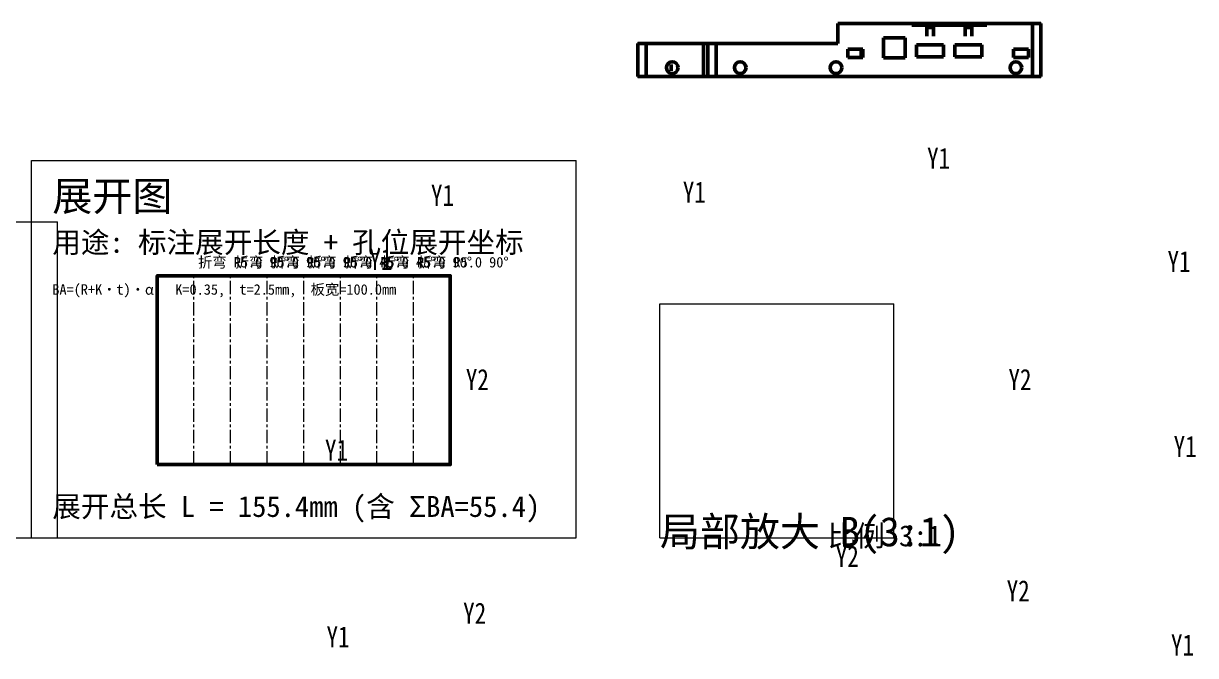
# Model space of a CAD drawing. Header units: metres. Extents: x 27606 to 28706, y -2150 to -1373.
# Drawn here: x 27849.1 to 28128.8, y -1747.1 to -1596.4 of the extents above; entities that cross this region are included whole.
import ezdxf

# ---------------------------------------------------------------- set-up
doc = ezdxf.new("R2010")
doc.units = ezdxf.units.M
doc.linetypes.add('CENTER', pattern=[5.079999999999999, 3.175, -0.635, 0.635, -0.635])
for name, color, linetype, lineweight in [('CENTER', 1, 'CENTER', 18), ('DIM', 2, 'CONTINUOUS', 18), ('FRAME', 7, 'CONTINUOUS', 13), ('OUTLINE', 7, 'CONTINUOUS', 50), ('TECH', 5, 'CONTINUOUS', 13), ('TEXT', 7, 'CONTINUOUS', 13)]:
    doc.layers.add(name, color=color, linetype=linetype, lineweight=lineweight)
doc.layers.add('注释', color=5, linetype='Continuous')
doc.styles.add('SimSun', font='simsun.ttc')
doc.styles.add('字母和汉字', font='arial.ttf', dxfattribs={"width": 0.8})

msp = doc.modelspace()

# ---------------------------------------------------------------- linework, layer by layer
at = {"layer": 'CENTER'}
for p, q in [((27889.80935343928, -1701.5985667853163), (27889.80935343928, -1656.5985667853163)), ((27898.548948031003, -1701.5985667853163), (27898.548948031003, -1656.5985667853163)), ((27907.288542622726, -1701.5985667853163), (27907.288542622726, -1656.5985667853163)), ((27916.02813721445, -1701.5985667853163), (27916.02813721445, -1656.5985667853163)), ((27924.767731806172, -1701.5985667853163), (27924.767731806172, -1656.5985667853163)), ((27933.507326397896, -1701.5985667853163), (27933.507326397896, -1656.5985667853163)), ((27942.246920989615, -1701.5985667853163), (27942.246920989615, -1656.5985667853163))]:
    msp.add_line(p, q, dxfattribs=at)
at = {"layer": 'FRAME'}
for p, q in [((27851.02813721445, -1629.0985667853163), (27981.02813721445, -1629.0985667853163)), ((27851.02813721445, -1719.0985667853163), (27851.02813721445, -1629.0985667853163)), ((27981.02813721445, -1719.0985667853163), (27981.02813721445, -1629.0985667853163)), ((27741.02813721445, -1643.7526467853163), (27857.24733721445, -1643.7526467853163)), ((27857.24733721445, -1719.0985667853163), (27857.24733721445, -1643.7526467853163)), ((28001.02813721445, -1663.3145667853162), (28056.81213721445, -1663.3145667853162)), ((28001.02813721445, -1719.0985667853163), (28001.02813721445, -1663.3145667853162)), ((28056.81213721445, -1719.0985667853163), (28056.81213721445, -1663.3145667853162)), ((27741.02813721445, -1719.0985667853163), (27857.24733721445, -1719.0985667853163)), ((27851.02813721445, -1719.0985667853163), (27981.02813721445, -1719.0985667853163)), ((28001.02813721445, -1719.0985667853163), (28056.81213721445, -1719.0985667853163))]:
    msp.add_line(p, q, dxfattribs=at)
at = {"layer": 'OUTLINE'}
for p, q in [((28061.13533721445, -1596.4151267853163), (28043.44213721445, -1596.4151267853163)), ((28043.44213721445, -1596.4151267853163), (28043.44213721445, -1601.1863267853162)), ((28061.13533721445, -1596.4151267853163), (28061.13533721445, -1596.8127267853163)), ((28061.13533721445, -1596.8127267853163), (28064.71373721445, -1596.8127267853163)), ((28077.83453721445, -1596.4151267853163), (28062.328137214452, -1596.4151267853163)), ((28062.328137214452, -1596.4151267853163), (28062.328137214452, -1596.8127267853163)), ((28066.30413721445, -1596.8127267853163), (28064.71373721445, -1596.8127267853163)), ((28064.71373721445, -1596.8127267853163), (28064.71373721445, -1599.4766467853162)), ((28066.30413721445, -1596.8127267853163), (28073.85853721445, -1596.8127267853163)), ((28066.30413721445, -1599.4766467853162), (28066.30413721445, -1596.8127267853163)), ((28075.44893721445, -1596.8127267853163), (28073.85853721445, -1596.8127267853163)), ((28073.85853721445, -1596.8127267853163), (28073.85853721445, -1599.4766467853162)), ((28075.44893721445, -1596.8127267853163), (28079.02733721445, -1596.8127267853163)), ((28075.44893721445, -1599.4766467853162), (28075.44893721445, -1596.8127267853163)), ((28077.83453721445, -1596.8127267853163), (28077.83453721445, -1596.4151267853163)), ((28089.96133721445, -1596.4151267853163), (28079.02733721445, -1596.4151267853163)), ((28079.02733721445, -1596.4151267853163), (28079.02733721445, -1596.8127267853163)), ((28089.96133721445, -1609.0985667853163), (28089.96133721445, -1596.4151267853163)), ((28091.94933721445, -1596.4151267853163), (28091.94933721445, -1609.0985667853163)), ((28054.37613721445, -1599.8344867853164), (28054.37613721445, -1604.6056867853163)), ((28059.54493721445, -1599.8344867853164), (28054.37613721445, -1599.8344867853164)), ((28059.54493721445, -1604.6056867853163), (28059.54493721445, -1599.8344867853164)), ((28066.30413721445, -1597.4091267853162), (28064.71373721445, -1597.4091267853162)), ((28075.44893721445, -1597.4091267853162), (28073.85853721445, -1597.4091267853162)), ((27995.73013721445, -1609.0985667853163), (27995.73013721445, -1601.1863267853162)), ((27997.71813721445, -1601.1863267853162), (28011.43533721445, -1601.1863267853162)), ((27997.71813721445, -1601.1863267853162), (27997.71813721445, -1609.0985667853163)), ((28011.43533721445, -1609.0985667853163), (28011.43533721445, -1601.1863267853162)), ((28012.42933721445, -1609.0985667853163), (28012.42933721445, -1601.1863267853162)), ((28014.41733721445, -1601.1863267853162), (28043.44213721445, -1601.1863267853162)), ((28014.41733721445, -1601.1863267853162), (28014.41733721445, -1609.0985667853163)), ((28045.82773721445, -1602.5779267853163), (28045.82773721445, -1604.5659267853164)), ((28049.40613721445, -1602.5779267853163), (28045.82773721445, -1602.5779267853163)), ((28049.00853721445, -1604.5659267853164), (28049.00853721445, -1602.5779267853163)), ((28049.40613721445, -1604.5659267853164), (28049.40613721445, -1602.5779267853163)), ((28068.729497214452, -1601.5441667853163), (28062.28837721445, -1601.5441667853163)), ((28062.28837721445, -1601.5441667853163), (28062.28837721445, -1604.3591747853163)), ((28068.729497214452, -1604.3591747853163), (28068.729497214452, -1601.5441667853163)), ((28077.87429721445, -1601.5441667853163), (28071.43317721445, -1601.5441667853163)), ((28071.43317721445, -1601.5441667853163), (28071.43317721445, -1604.3591747853163)), ((28077.87429721445, -1604.3591747853163), (28077.87429721445, -1601.5441667853163)), ((28085.38893721445, -1604.5659267853164), (28085.38893721445, -1602.5779267853163)), ((28085.38893721445, -1602.5779267853163), (28088.96733721445, -1602.5779267853163)), ((28088.96733721445, -1602.5779267853163), (28088.96733721445, -1604.5659267853164)), ((28045.82773721445, -1604.5659267853164), (28049.40613721445, -1604.5659267853164)), ((28054.37613721445, -1604.6056867853163), (28059.54493721445, -1604.6056867853163)), ((28062.28837721445, -1604.3591747853163), (28068.729497214452, -1604.3591747853163)), ((28071.43317721445, -1604.3591747853163), (28077.87429721445, -1604.3591747853163)), ((28088.96733721445, -1604.5659267853164), (28085.38893721445, -1604.5659267853164)), ((28003.70161961445, -1606.1996651853162), (28003.70161961445, -1607.7033883853162)), ((27997.71813721445, -1609.0985667853163), (28011.43533721445, -1609.0985667853163)), ((28014.41733721445, -1609.0985667853163), (28089.96133721445, -1609.0985667853163))]:
    msp.add_line(p, q, dxfattribs=at)
msp.add_lwpolyline([(27881.069758847556, -1701.5985667853163), (27950.98651558134, -1701.5985667853163), (27950.98651558134, -1656.5985667853163), (27881.069758847556, -1656.5985667853163)], close=True, dxfattribs=at)
for centre in [(28003.96045721445, -1606.9515267853162), (28020.18253721445, -1606.9515267853162), (28043.04453721445, -1606.9515267853162), (28085.96386681445, -1606.9515267853162)]:
    msp.add_circle(centre, 1.3923952, dxfattribs=at)
for points in [[(28062.328137214452, -1596.4151267853163), (28062.250207614452, -1596.4151267853163), (28062.17267561445, -1596.4151267853163), (28062.09554121445, -1596.4151267853163), (28062.01999721445, -1596.4151267853163), (28061.94485081445, -1596.4151267853163), (28061.87248761445, -1596.4151267853163), (28061.80091961445, -1596.4151267853163), (28061.73253241445, -1596.4151267853163), (28061.66613321445, -1596.4151267853163), (28061.60251721445, -1596.4151267853163), (28061.54287721445, -1596.4151267853163), (28061.48482761445, -1596.4151267853163), (28061.43274201445, -1596.4151267853163), (28061.38264441445, -1596.4151267853163), (28061.33731801445, -1596.4151267853163), (28061.29676281445, -1596.4151267853163), (28061.25899081445, -1596.4151267853163), (28061.22797801445, -1596.4151267853163), (28061.19935081445, -1596.4151267853163), (28061.17748281445, -1596.4151267853163), (28061.15959081445, -1596.4151267853163), (28061.14647001445, -1596.4151267853163), (28061.139710814452, -1596.4151267853163), (28061.13533721445, -1596.4151267853163)], [(28079.02733721445, -1596.4151267853163), (28079.02296361445, -1596.4151267853163), (28079.01620441445, -1596.4151267853163), (28079.00308361445, -1596.4151267853163), (28078.98519161445, -1596.4151267853163), (28078.96332361445, -1596.4151267853163), (28078.93469641445, -1596.4151267853163), (28078.90368361445, -1596.4151267853163), (28078.86591161445, -1596.4151267853163), (28078.82535641445, -1596.4151267853163), (28078.78003001445, -1596.4151267853163), (28078.72993241445, -1596.4151267853163), (28078.67784681445, -1596.4151267853163), (28078.61979721445, -1596.4151267853163), (28078.56015721445, -1596.4151267853163), (28078.496541214452, -1596.4151267853163), (28078.43014201445, -1596.4151267853163), (28078.36175481445, -1596.4151267853163), (28078.29018681445, -1596.4151267853163), (28078.21782361445, -1596.4151267853163), (28078.14267721445, -1596.4151267853163), (28078.06713321445, -1596.4151267853163), (28077.98999881445, -1596.4151267853163), (28077.91246681445, -1596.4151267853163), (28077.83453721445, -1596.4151267853163)], [(28091.94933721445, -1596.4151267853163), (28091.94218041445, -1596.4151267853163), (28091.93065001445, -1596.4151267853163), (28091.90878201445, -1596.4151267853163), (28091.87896201445, -1596.4151267853163), (28091.84278041445, -1596.4151267853163), (28091.79506841445, -1596.4151267853163), (28091.74338041445, -1596.4151267853163), (28091.68055961445, -1596.4151267853163), (28091.61257001445, -1596.4151267853163), (28091.537026014452, -1596.4151267853163), (28091.45353001445, -1596.4151267853163), (28091.367250814452, -1596.4151267853163), (28091.27023641445, -1596.4151267853163), (28091.17043881445, -1596.4151267853163), (28091.06427961445, -1596.4151267853163), (28090.95414441445, -1596.4151267853163), (28090.840033214452, -1596.4151267853163), (28090.72075321445, -1596.4151267853163), (28090.59988281445, -1596.4151267853163), (28090.47503641445, -1596.4151267853163), (28090.34859961445, -1596.4151267853163), (28090.22057241445, -1596.4151267853163), (28090.09135241445, -1596.4151267853163), (28089.96133721445, -1596.4151267853163)], [(27997.71813721445, -1601.1863267853162), (27997.58812201445, -1601.1863267853162), (27997.45890201445, -1601.1863267853162), (27997.33087481445, -1601.1863267853162), (27997.20443801445, -1601.1863267853162), (27997.07959161445, -1601.1863267853162), (27996.95872121445, -1601.1863267853162), (27996.83944121445, -1601.1863267853162), (27996.72533001445, -1601.1863267853162), (27996.61519481445, -1601.1863267853162), (27996.50903561445, -1601.1863267853162), (27996.40923801445, -1601.1863267853162), (27996.31222361445, -1601.1863267853162), (27996.22594441445, -1601.1863267853162), (27996.14244841445, -1601.1863267853162), (27996.06690441445, -1601.1863267853162), (27995.99891481445, -1601.1863267853162), (27995.93609401445, -1601.1863267853162), (27995.88440601445, -1601.1863267853162), (27995.83669401445, -1601.1863267853162), (27995.80051241445, -1601.1863267853162), (27995.77069241445, -1601.1863267853162), (27995.74882441445, -1601.1863267853162), (27995.73729401445, -1601.1863267853162), (27995.73013721445, -1601.1863267853162)], [(28012.42933721445, -1601.1863267853162), (28012.42575881445, -1601.1863267853162), (28012.41979481445, -1601.1863267853162), (28012.40905961445, -1601.1863267853162), (28012.39395081445, -1601.1863267853162), (28012.37605881445, -1601.1863267853162), (28012.35220281445, -1601.1863267853162), (28012.32635881445, -1601.1863267853162), (28012.294948414452, -1601.1863267853162), (28012.26075481445, -1601.1863267853162), (28012.22338041445, -1601.1863267853162), (28012.18163241445, -1601.1863267853162), (28012.13829401445, -1601.1863267853162), (28012.08978681445, -1601.1863267853162), (28012.04008681445, -1601.1863267853162), (28011.98680841445, -1601.1863267853162), (28011.93154201445, -1601.1863267853162), (28011.87468521445, -1601.1863267853162), (28011.81504521445, -1601.1863267853162), (28011.75461001445, -1601.1863267853162), (28011.69218681445, -1601.1863267853162), (28011.62896841445, -1601.1863267853162), (28011.56495481445, -1601.1863267853162), (28011.50014601445, -1601.1863267853162), (28011.43533721445, -1601.1863267853162)], [(28014.41733721445, -1601.1863267853162), (28014.28732201445, -1601.1863267853162), (28014.15810201445, -1601.1863267853162), (28014.03007481445, -1601.1863267853162), (28013.90363801445, -1601.1863267853162), (28013.77879161445, -1601.1863267853162), (28013.65792121445, -1601.1863267853162), (28013.53864121445, -1601.1863267853162), (28013.42453001445, -1601.1863267853162), (28013.31439481445, -1601.1863267853162), (28013.20823561445, -1601.1863267853162), (28013.10843801445, -1601.1863267853162), (28013.01142361445, -1601.1863267853162), (28012.92514441445, -1601.1863267853162), (28012.84164841445, -1601.1863267853162), (28012.76610441445, -1601.1863267853162), (28012.69811481445, -1601.1863267853162), (28012.63529401445, -1601.1863267853162), (28012.58360601445, -1601.1863267853162), (28012.53589401445, -1601.1863267853162), (28012.49971241445, -1601.1863267853162), (28012.46989241445, -1601.1863267853162), (28012.44802441445, -1601.1863267853162), (28012.43649401445, -1601.1863267853162), (28012.42933721445, -1601.1863267853162)], [(27995.73013721445, -1609.0985667853163), (27995.73729401445, -1609.0985667853163), (27995.74882441445, -1609.0985667853163), (27995.77069241445, -1609.0985667853163), (27995.80051241445, -1609.0985667853163), (27995.83669401445, -1609.0985667853163), (27995.88440601445, -1609.0985667853163), (27995.93609401445, -1609.0985667853163), (27995.99891481445, -1609.0985667853163), (27996.06690441445, -1609.0985667853163), (27996.14244841445, -1609.0985667853163), (27996.22594441445, -1609.0985667853163), (27996.31222361445, -1609.0985667853163), (27996.40923801445, -1609.0985667853163), (27996.50903561445, -1609.0985667853163), (27996.61519481445, -1609.0985667853163), (27996.72533001445, -1609.0985667853163), (27996.83944121445, -1609.0985667853163), (27996.95872121445, -1609.0985667853163), (27997.07959161445, -1609.0985667853163), (27997.20443801445, -1609.0985667853163), (27997.33087481445, -1609.0985667853163), (27997.45890201445, -1609.0985667853163), (27997.58812201445, -1609.0985667853163), (27997.71813721445, -1609.0985667853163)], [(28011.43533721445, -1609.0985667853163), (28011.50014601445, -1609.0985667853163), (28011.56495481445, -1609.0985667853163), (28011.62896841445, -1609.0985667853163), (28011.69218681445, -1609.0985667853163), (28011.75461001445, -1609.0985667853163), (28011.81504521445, -1609.0985667853163), (28011.87468521445, -1609.0985667853163), (28011.93154201445, -1609.0985667853163), (28011.98680841445, -1609.0985667853163), (28012.04008681445, -1609.0985667853163), (28012.08978681445, -1609.0985667853163), (28012.13829401445, -1609.0985667853163), (28012.18163241445, -1609.0985667853163), (28012.22338041445, -1609.0985667853163), (28012.26075481445, -1609.0985667853163), (28012.294948414452, -1609.0985667853163), (28012.32635881445, -1609.0985667853163), (28012.35220281445, -1609.0985667853163), (28012.37605881445, -1609.0985667853163), (28012.39395081445, -1609.0985667853163), (28012.40905961445, -1609.0985667853163), (28012.41979481445, -1609.0985667853163), (28012.42575881445, -1609.0985667853163), (28012.42933721445, -1609.0985667853163)], [(28012.42933721445, -1609.0985667853163), (28012.43649401445, -1609.0985667853163), (28012.44802441445, -1609.0985667853163), (28012.46989241445, -1609.0985667853163), (28012.49971241445, -1609.0985667853163), (28012.53589401445, -1609.0985667853163), (28012.58360601445, -1609.0985667853163), (28012.63529401445, -1609.0985667853163), (28012.69811481445, -1609.0985667853163), (28012.76610441445, -1609.0985667853163), (28012.84164841445, -1609.0985667853163), (28012.92514441445, -1609.0985667853163), (28013.01142361445, -1609.0985667853163), (28013.10843801445, -1609.0985667853163), (28013.20823561445, -1609.0985667853163), (28013.31439481445, -1609.0985667853163), (28013.42453001445, -1609.0985667853163), (28013.53864121445, -1609.0985667853163), (28013.65792121445, -1609.0985667853163), (28013.77879161445, -1609.0985667853163), (28013.90363801445, -1609.0985667853163), (28014.03007481445, -1609.0985667853163), (28014.15810201445, -1609.0985667853163), (28014.28732201445, -1609.0985667853163), (28014.41733721445, -1609.0985667853163)], [(28089.96133721445, -1609.0985667853163), (28090.09135241445, -1609.0985667853163), (28090.22057241445, -1609.0985667853163), (28090.34859961445, -1609.0985667853163), (28090.47503641445, -1609.0985667853163), (28090.59988281445, -1609.0985667853163), (28090.72075321445, -1609.0985667853163), (28090.840033214452, -1609.0985667853163), (28090.95414441445, -1609.0985667853163), (28091.06427961445, -1609.0985667853163), (28091.17043881445, -1609.0985667853163), (28091.27023641445, -1609.0985667853163), (28091.367250814452, -1609.0985667853163), (28091.45353001445, -1609.0985667853163), (28091.537026014452, -1609.0985667853163), (28091.61257001445, -1609.0985667853163), (28091.68055961445, -1609.0985667853163), (28091.74338041445, -1609.0985667853163), (28091.79506841445, -1609.0985667853163), (28091.84278041445, -1609.0985667853163), (28091.87896201445, -1609.0985667853163), (28091.90878201445, -1609.0985667853163), (28091.93065001445, -1609.0985667853163), (28091.94218041445, -1609.0985667853163), (28091.94933721445, -1609.0985667853163)]]:
    msp.add_spline(points, degree=3, dxfattribs=at)

# ---------------------------------------------------------------- texts
at = {"layer": 'DIM', "style": 'SimSun'}
for s, p in [('折弯 R5.0 90°', (27890.80935343928, -1654.5985667853163)), ('折弯 R5.0 90°', (27899.548948031003, -1654.5985667853163)), ('折弯 R5.0 90°', (27908.288542622726, -1654.5985667853163)), ('折弯 R5.0 45°', (27917.02813721445, -1654.5985667853163)), ('折弯 R5.0 45°', (27925.767731806172, -1654.5985667853163)), ('折弯 R5.0 90°', (27934.507326397896, -1654.5985667853163)), ('折弯 R5.0 90°', (27943.246920989615, -1654.5985667853163))]:
    msp.add_text(s, height=2.5, dxfattribs=at).set_placement(p)
at = {"layer": 'TECH', "style": 'SimSun'}
msp.add_text('BA=(R+K·t)·α,  K=0.35,  t=2.5mm,  板宽=100.0mm', height=2.5, dxfattribs=at).set_placement((27856.02813721445, -1661.0985667853163))
at = {"layer": 'TEXT', "style": 'SimSun'}
for s, height, p in [('展开图', 7, (27856.02813721445, -1641.0985667853163)), ('用途: 标注展开长度 + 孔位展开坐标', 5, (27856.02813721445, -1651.0985667853163)), ('展开总长 L = 155.4mm (含 ΣBA=55.4)', 5, (27856.02813721445, -1714.0985667853163)), ('局部放大 B(3:1)', 7, (28001.02813721445, -1721.0985667853163)), ('比例 3:1', 5, (28041.02813721445, -1721.0985667853163))]:
    msp.add_text(s, height=height, dxfattribs=at).set_placement(p)
at = {"layer": '注释', "lineweight": -3, "char_height": 5.045893298117918, "width": 81.69916523695734, "attachment_point": 1, "style": '字母和汉字'}
for s, insert in [('{\\fSimSun|b0|i0|c134|p2;Y1}', (28064.78506523321, -1626.035744416465)), ('{\\fSimSun|b0|i0|c134|p2;Y1}', (27946.38377328098, -1634.86577542032)), ('{\\fSimSun|b0|i0|c134|p2;Y1}', (28006.48815796428, -1634.111480514317)), ('{\\fSimSun|b0|i0|c134|p2;Y1}', (27931.66843988643, -1650.157844408649)), ('{\\fSimSun|b0|i0|c134|p2;Y1}', (28122.15517349421, -1650.662137158968)), ('{\\fSimSun|b0|i0|c134|p2;\\C6;Y2}', (27954.70500835324, -1678.80646733575)), ('{\\fSimSun|b0|i0|c134|p2;\\C6;Y2}', (28084.19629653285, -1678.797657738952)), ('{\\fSimSun|b0|i0|c134|p2;Y1}', (28123.61655793382, -1694.766514776125)), ('{\\fSimSun|b0|i0|c134|p2;Y1}', (27921.09584793343, -1695.64524865942)), ('{\\fSimSun|b0|i0|c134|p2;\\C6;Y2}', (28042.99326197415, -1720.985926903268)), ('{\\fSimSun|b0|i0|c134|p2;\\C6;Y2}', (28083.77204448998, -1729.20415641409)), ('{\\fSimSun|b0|i0|c134|p2;\\C6;Y2}', (27954.06677630494, -1734.534524012424)), ('{\\fSimSun|b0|i0|c134|p2;Y1}', (27921.4609677035, -1740.160833026705)), ('{\\fSimSun|b0|i0|c134|p2;Y1}', (28122.97246199062, -1742.103277911467))]:
    msp.add_mtext(s, dxfattribs=dict(at, insert=insert))

doc.saveas('drawing.dxf')
